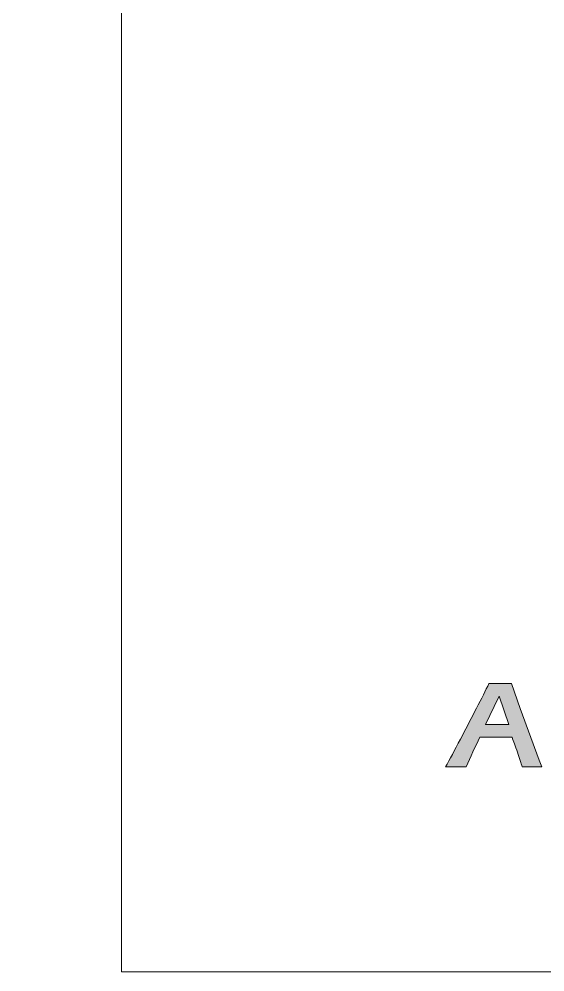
# Model space of a CAD drawing. Header units: inches. Extents: x -5.25 to 4.1, y -1.02 to 4.
# Drawn here: x -5.25 to -4.608, y 0.4 to 1.562 of the extents above; entities that cross this region are included whole.
import ezdxf

# ---------------------------------------------------------------- set-up
doc = ezdxf.new("R2010")
doc.units = ezdxf.units.IN
doc.header["$MEASUREMENT"] = 0
doc.layers.add('Layer 1', color=7, linetype='Continuous', lineweight=0)

# ---------------------------------------------------------------- blocks, each defined once
blk = doc.blocks.new('Block_0')
at = {"layer": 'Layer 1', "true_color": 0x231f20, "transparency": 33554687}
h = blk.add_hatch(color=250, dxfattribs=at)
h.dxf.hatch_style = 2
edge = h.paths.add_edge_path()
edge.add_spline(control_points=[(-4.681, 0.7017), (-4.681, 0.7017), (-4.6524, 0.7017), (-4.6524, 0.7017), (-4.6524, 0.7017), (-4.6642, 0.7362), (-4.6642, 0.7362), (-4.6642, 0.7362), (-4.6702, 0.7237), (-4.6702, 0.7237), (-4.6702, 0.7237), (-4.681, 0.7017), (-4.681, 0.7017)], knot_values=[0, 0, 0, 0, 1, 1, 1, 2, 2, 2, 3, 3, 3, 4, 4, 4, 4], degree=3, periodic=0)
edge = h.paths.add_edge_path()
edge.add_spline(control_points=[(-4.7297, 0.65), (-4.7245, 0.6592), (-4.7185, 0.6705), (-4.7115, 0.6839), (-4.7115, 0.6839), (-4.6919, 0.7216), (-4.6919, 0.7216), (-4.6857, 0.7332), (-4.6807, 0.7433), (-4.6766, 0.7518), (-4.6702, 0.7517), (-4.6656, 0.7517), (-4.6629, 0.7517), (-4.6582, 0.7517), (-4.6536, 0.7517), (-4.649, 0.7518), (-4.649, 0.7518), (-4.6384, 0.7213), (-4.6384, 0.7213), (-4.6384, 0.7213), (-4.6152, 0.6582), (-4.6152, 0.6582), (-4.6152, 0.6582), (-4.612, 0.65), (-4.612, 0.65), (-4.612, 0.65), (-4.6232, 0.6501), (-4.6232, 0.6501), (-4.6257, 0.6501), (-4.6301, 0.6501), (-4.6362, 0.65), (-4.6374, 0.6544), (-4.6393, 0.6604), (-4.6418, 0.6679), (-4.6444, 0.6754), (-4.6466, 0.6815), (-4.6484, 0.6862), (-4.6484, 0.6862), (-4.6876, 0.6862), (-4.6876, 0.6862), (-4.6935, 0.6743), (-4.6991, 0.6623), (-4.7046, 0.65), (-4.7046, 0.65), (-4.7168, 0.6501), (-4.7168, 0.6501), (-4.7191, 0.6501), (-4.7234, 0.6501), (-4.7297, 0.65)], knot_values=[0, 0, 0, 0, 1, 1, 1, 2, 2, 2, 3, 3, 3, 4, 4, 4, 5, 5, 5, 6, 6, 6, 7, 7, 7, 8, 8, 8, 9, 9, 9, 10, 10, 10, 11, 11, 11, 12, 12, 12, 13, 13, 13, 14, 14, 14, 15, 15, 15, 16, 16, 16, 16], degree=3, periodic=0)
at = {"layer": 'Layer 1'}
for points, knots in [([(-4.7297, 0.65), (-4.7245, 0.6592), (-4.7185, 0.6705), (-4.7115, 0.6839), (-4.7115, 0.6839), (-4.6919, 0.7216), (-4.6919, 0.7216), (-4.6857, 0.7332), (-4.6807, 0.7433), (-4.6766, 0.7518), (-4.6702, 0.7517), (-4.6656, 0.7517), (-4.6629, 0.7517), (-4.6582, 0.7517), (-4.6536, 0.7517), (-4.649, 0.7518), (-4.649, 0.7518), (-4.6384, 0.7213), (-4.6384, 0.7213), (-4.6384, 0.7213), (-4.6152, 0.6582), (-4.6152, 0.6582), (-4.6152, 0.6582), (-4.612, 0.65), (-4.612, 0.65), (-4.612, 0.65), (-4.6232, 0.6501), (-4.6232, 0.6501), (-4.6257, 0.6501), (-4.6301, 0.6501), (-4.6362, 0.65), (-4.6374, 0.6544), (-4.6393, 0.6604), (-4.6418, 0.6679), (-4.6444, 0.6754), (-4.6466, 0.6815), (-4.6484, 0.6862), (-4.6484, 0.6862), (-4.6876, 0.6862), (-4.6876, 0.6862), (-4.6935, 0.6743), (-4.6991, 0.6623), (-4.7046, 0.65), (-4.7046, 0.65), (-4.7168, 0.6501), (-4.7168, 0.6501), (-4.7191, 0.6501), (-4.7234, 0.6501), (-4.7297, 0.65)], [0, 0, 0, 0, 1, 1, 1, 2, 2, 2, 3, 3, 3, 4, 4, 4, 5, 5, 5, 6, 6, 6, 7, 7, 7, 8, 8, 8, 9, 9, 9, 10, 10, 10, 11, 11, 11, 12, 12, 12, 13, 13, 13, 14, 14, 14, 15, 15, 15, 16, 16, 16, 16]), ([(-4.681, 0.7017), (-4.681, 0.7017), (-4.6524, 0.7017), (-4.6524, 0.7017), (-4.6524, 0.7017), (-4.6642, 0.7362), (-4.6642, 0.7362), (-4.6642, 0.7362), (-4.6702, 0.7237), (-4.6702, 0.7237), (-4.6702, 0.7237), (-4.681, 0.7017), (-4.681, 0.7017)], [0, 0, 0, 0, 1, 1, 1, 2, 2, 2, 3, 3, 3, 4, 4, 4, 4])]:
    blk.add_open_spline(points, degree=3, knots=knots, dxfattribs=at)

msp = doc.modelspace()

# ---------------------------------------------------------------- linework, layer by layer
at = {"layer": 'Layer 1', "color": 250, "lineweight": 0, "true_color": 0x231f20}
msp.add_open_spline([(-0.485, 2.782), (-0.485, 2.782), (-0.485, 4), (-0.485, 4), (-0.485, 4), (-5.125, 4), (-5.125, 4), (-5.125, 4), (-5.125, 2.782), (-5.125, 2.782), (-5.125, 2.782), (-5.25, 2.782), (-5.25, 2.782), (-5.25, 2.782), (-5.25, 1.616), (-5.25, 1.616), (-5.25, 1.616), (-5.125, 1.616), (-5.125, 1.616), (-5.125, 1.616), (-5.125, 0.4), (-5.125, 0.4), (-5.125, 0.4), (-0.485, 0.4), (-0.485, 0.4), (-0.485, 0.4), (-0.485, 1.1414), (-0.485, 1.1414), (-0.485, 1.1414), (-0.6805, 1.1414), (-0.6805, 1.1414), (-0.6805, 1.1414), (-0.6805, 1.544), (-0.6805, 1.544), (-0.6805, 1.544), (-0.485, 1.544), (-0.485, 1.544), (-0.485, 1.544), (-0.485, 2.388), (-0.485, 2.388), (-0.485, 2.388), (-0.6805, 2.388), (-0.6805, 2.388), (-0.6805, 2.388), (-0.6805, 2.782), (-0.6805, 2.782), (-0.6805, 2.782), (-0.485, 2.782), (-0.485, 2.782)], degree=3, knots=[0, 0, 0, 0, 1, 1, 1, 2, 2, 2, 3, 3, 3, 4, 4, 4, 5, 5, 5, 6, 6, 6, 7, 7, 7, 8, 8, 8, 9, 9, 9, 10, 10, 10, 11, 11, 11, 12, 12, 12, 13, 13, 13, 14, 14, 14, 15, 15, 15, 16, 16, 16, 16], dxfattribs=at)

# ---------------------------------------------------------------- block references
at = {"layer": 'Layer 1'}
msp.add_blockref('Block_0', (0, 0), dxfattribs=at)

doc.saveas('drawing.dxf')
